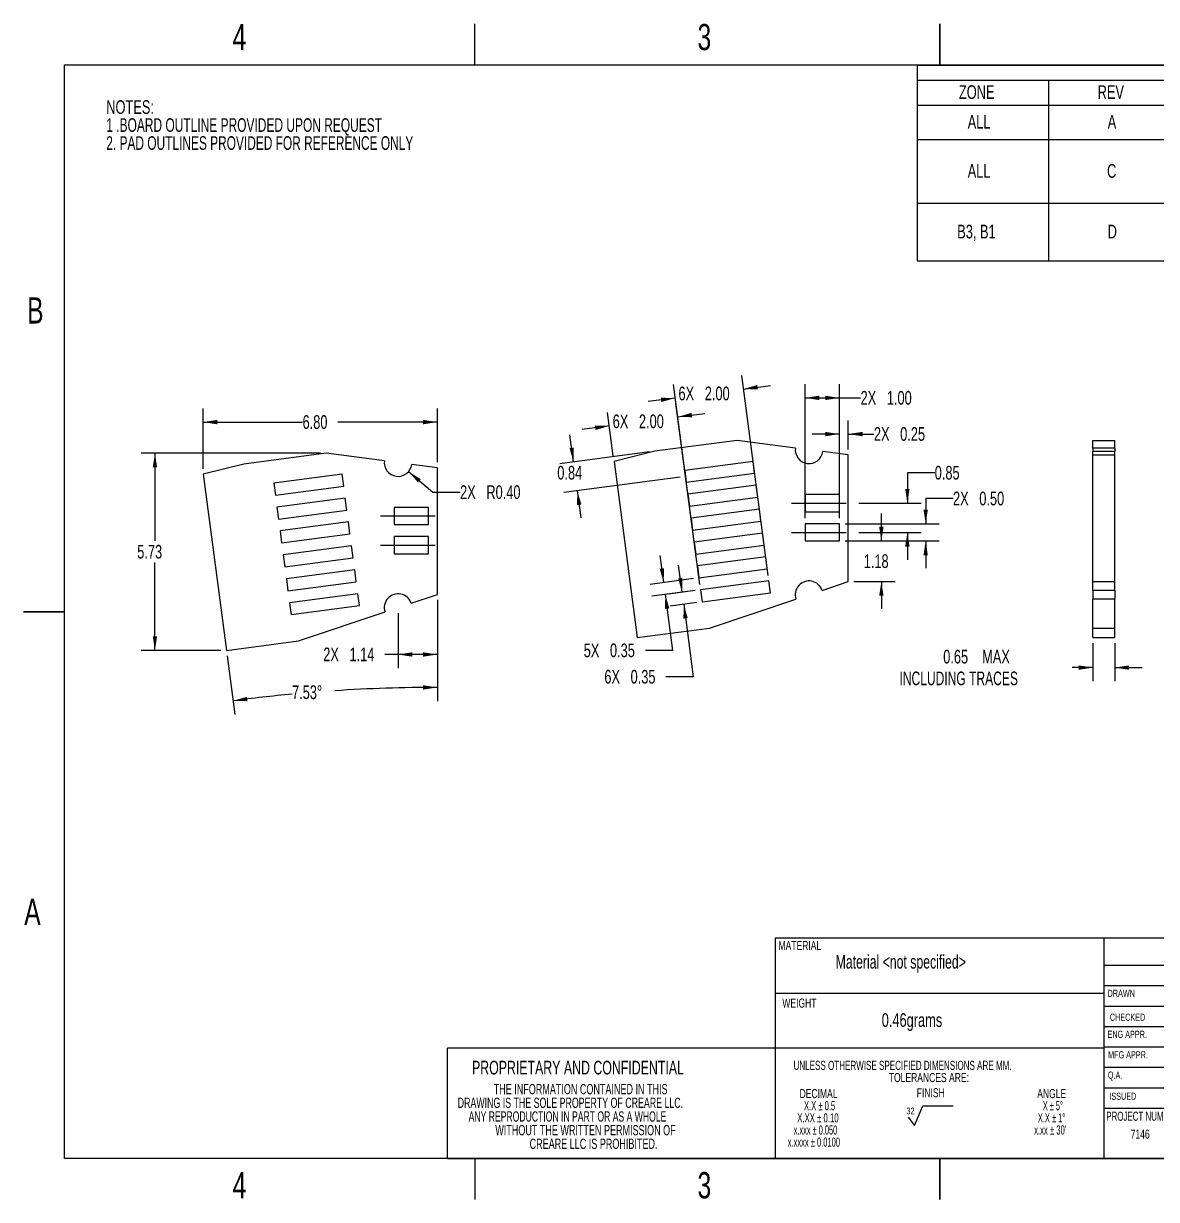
# Model space of a CAD drawing. Extents: x 0.4 to 53.6, y 0.4 to 34.5.
# Drawn here: x 0.4 to 33.28, y 0.4 to 34.54 of the extents above; entities that cross this region are included whole.
import ezdxf
from ezdxf.enums import TextEntityAlignment as Align

# ---------------------------------------------------------------- set-up
doc = ezdxf.new("R2010")
doc.units = 0
doc.header["$LTSCALE"] = 0.125
doc.header["$PDSIZE"] = -1
doc.linetypes.add('CENTERX2', pattern=[20.32, 12.7, -2.54, 2.54, -2.54])
doc.layers.get('0').update_dxf_attribs({"linetype": 'CONTINUOUS'})
doc.layers.add('BOARD_OUTLINE', color=7, linetype='CONTINUOUS')
doc.layers.add('FORMAT', color=7, linetype='CONTINUOUS')
doc.dimstyles.new('SLDDIMSTYLE0', dxfattribs={"dimtxt": 0.396875, "dimasz": 0.41275, "dimexe": 0, "dimexo": 0.0625, "dimgap": 0.099219, "dimtad": 0, "dimtih": 1, "dimtoh": 1, "dimrnd": 1e-09, "dimsah": 1, "dimcen": 0.09, "dimazin": 3, "dimtfac": 1, "dimtmove": 0, "dimatfit": 3})
doc.dimstyles.new('SLDDIMSTYLE1', dxfattribs={"dimtxt": 0.396875, "dimasz": 0.41275, "dimexe": 0, "dimexo": 0.0625, "dimgap": 0.099219, "dimtad": 0, "dimtih": 1, "dimtoh": 1, "dimrnd": 1e-09, "dimzin": 0, "dimsah": 1, "dimcen": 0.09, "dimazin": 3, "dimtfac": 1, "dimtmove": 0, "dimatfit": 3})
doc.dimstyles.new('SLDDIMSTYLE13', dxfattribs={"dimtxt": 0.396875, "dimasz": 0.41275, "dimexe": 0, "dimexo": 0.0625, "dimgap": 0.099219, "dimtad": 0, "dimtih": 1, "dimtoh": 1, "dimlfac": 0.125, "dimzin": 12, "dimsah": 1, "dimcen": 0.09, "dimazin": 3, "dimtfac": 1, "dimtofl": 0, "dimtmove": 0, "dimatfit": 3})
doc.dimstyles.new('SLDDIMSTYLE14', dxfattribs={"dimtxt": 0.396875, "dimasz": 0.41275, "dimexe": 0, "dimexo": 0.0625, "dimgap": 0.099219, "dimtad": 0, "dimtih": 1, "dimtoh": 1, "dimrnd": 1e-09, "dimzin": 0, "dimsah": 1, "dimcen": 0, "dimazin": 3, "dimtfac": 1, "dimtofl": 0, "dimtmove": 0, "dimatfit": 3})
doc.dimstyles.new('SLDDIMSTYLE2', dxfattribs={"dimtxt": 0.396875, "dimasz": 0.41275, "dimexe": 0, "dimexo": 0.0625, "dimgap": 0.099219, "dimtad": 0, "dimtih": 1, "dimtoh": 1, "dimrnd": 1e-09, "dimzin": 12, "dimsah": 1, "dimcen": 0.09, "dimazin": 3, "dimtfac": 1, "dimtmove": 0, "dimatfit": 3})
doc.dimstyles.new('SLDDIMSTYLE3', dxfattribs={"dimtxt": 0.396875, "dimasz": 0.41275, "dimexe": 0, "dimexo": 0.0625, "dimgap": 0.099219, "dimtad": 0, "dimtih": 1, "dimtoh": 1, "dimrnd": 1e-09, "dimzin": 4, "dimsah": 1, "dimcen": 0.09, "dimazin": 3, "dimtfac": 1, "dimtofl": 0, "dimtmove": 0, "dimatfit": 3})
doc.dimstyles.new('SLDDIMSTYLE4', dxfattribs={"dimtxt": 0.396875, "dimasz": 0.41275, "dimexe": 0, "dimexo": 0.0625, "dimgap": 0.099219, "dimtad": 0, "dimtih": 1, "dimtoh": 1, "dimrnd": 1e-09, "dimzin": 4, "dimsah": 1, "dimcen": 0.09, "dimazin": 3, "dimtfac": 1, "dimtmove": 0, "dimatfit": 3})
doc.dimstyles.new('SLDDIMSTYLE5', dxfattribs={"dimtxt": 0.396875, "dimasz": 0.41275, "dimexe": 0, "dimexo": 0.0625, "dimgap": 0.099219, "dimtad": 0, "dimtih": 1, "dimtoh": 1, "dimrnd": 1e-09, "dimzin": 4, "dimsah": 1, "dimcen": 0.09, "dimazin": 3, "dimtfac": 1, "dimtmove": 0, "dimatfit": 3})
doc.dimstyles.new('SLDDIMSTYLE6', dxfattribs={"dimtxt": 0.396875, "dimasz": 0.41275, "dimexe": 0, "dimexo": 0.0625, "dimgap": 0.099219, "dimtad": 0, "dimtih": 1, "dimtoh": 1, "dimrnd": 1e-09, "dimsah": 1, "dimcen": 0.09, "dimazin": 3, "dimtfac": 1, "dimtmove": 0, "dimatfit": 3})
doc.dimstyles.new('SLDDIMSTYLE7', dxfattribs={"dimtxt": 0.396875, "dimasz": 0.41275, "dimexe": 0, "dimexo": 0.0625, "dimgap": 0.099219, "dimtad": 0, "dimtih": 1, "dimtoh": 1, "dimrnd": 1e-09, "dimzin": 12, "dimsah": 1, "dimcen": 0.09, "dimazin": 3, "dimtfac": 1, "dimtofl": 0, "dimtmove": 0, "dimatfit": 3})

# ---------------------------------------------------------------- blocks, each defined once
blk = doc.blocks.new('SW_NOTE_1')
at = {"color": 0, "linetype": 'CONTINUOUS'}
for s, width, p in [('THE INFORMATION CONTAINED IN THIS', 0.657576, (0, 0)), ('DRAWING IS THE SOLE PROPERTY OF CREARE LLC.', 0.643023, (-1.045, -0.397)), (' ANY REPRODUCTION IN PART OR AS A WHOLE', 0.628205, (-0.797, -0.794)), ('WITHOUT THE WRITTEN PERMISSION OF', 0.657576, (0.046, -1.191)), ('CREARE LLC IS PROHIBITED.', 0.658, (1.042, -1.587))]:
    blk.add_text(s, height=0.29766, dxfattribs=dict(at, width=width)).set_placement(p, align=Align.BOTTOM_LEFT)
blk = doc.blocks.new('CREARE_PDM_TITLE_BLOCK')
at = {"color": 7, "linetype": 'CONTINUOUS'}
for p, q in [((68.261, 7.995), (67.855, 7.995)), ((68.261, 7.995), (68.261, 3.93)), ((68.261, 1.587), (68.261, 3.93)), ((28.575, 1.587), (68.261, 1.587))]:
    blk.add_line(p, q, dxfattribs=at)
at = {"layer": 'FORMAT'}
for p, q in [((38.1, 7.995), (68.261, 7.995)), ((38.1, 1.587), (38.1, 7.995)), ((47.625, 7.995), (47.625, 1.587)), ((54.769, 7.995), (54.769, 1.587)), ((62.976, 7.99), (62.976, 6.606)), ((62.976, 7.598), (68.235, 7.598)), ((64.208, 7.563), (64.205, 6.663)), ((47.632, 7.201), (54.796, 7.201)), ((49.572, 7.201), (49.572, 3.034)), ((51.446, 7.201), (51.446, 3.034)), ((66.679, 7.472), (65.991, 7.316)), ((65.991, 7.316), (65.991, 6.922)), ((66.679, 6.666), (66.679, 7.472)), ((63.763, 7.134), (64.663, 7.134)), ((65.929, 7.115), (66.783, 7.115)), ((65.991, 6.922), (66.679, 6.666)), ((47.625, 6.606), (54.769, 6.606)), ((54.769, 6.606), (68.263, 6.606)), ((38.1, 6.386), (47.625, 6.386)), ((47.625, 6.011), (54.769, 6.011)), ((47.625, 5.415), (54.769, 5.415)), ((28.575, 1.587), (28.575, 4.794)), ((38.1, 4.794), (28.575, 4.794)), ((38.1, 4.796), (47.625, 4.796)), ((54.769, 4.82), (47.625, 4.82)), ((54.769, 4.225), (47.625, 4.225)), ((54.769, 3.93), (68.261, 3.93)), ((56.175, 3.93), (56.175, 2.263)), ((58.948, 3.93), (58.948, 2.263)), ((66.472, 3.93), (66.472, 2.263)), ((54.769, 3.629), (47.625, 3.629)), ((54.76, 3.034), (47.625, 3.034)), ((54.769, 2.263), (68.263, 2.263)), ((57.386, 2.263), (57.386, 1.587)), ((64.471, 2.263), (64.471, 1.587))]:
    blk.add_line(p, q, dxfattribs=at)
for radius in [0.4, 0.185]:
    blk.add_circle((64.215, 7.122), radius, dxfattribs=at)
at = {"color": 7, "linetype": 'CONTINUOUS'}
blk.add_blockref('SW_NOTE_1', (29.917, 3.363), dxfattribs=at)
for s, height, width, p in [('MATERIAL', 0.2646, 0.7, (38.183, 7.559)), ('HANOVER', 0.2977, 0.7, (59.922, 7.494)), ('THIRD ANGLE PROJECTION', 0.19844, 0.668182, (64.009, 7.667)), ('APPROVALS', 0.3969, 0.7, (49.613, 7.279)), ('NEW HAMPSHIRE', 0.29766, 0.7, (59.302, 7.037)), ('NAME', 0.2064, 0.7, (50.133, 6.677)), ('DATE', 0.2064, 0.7, (52.654, 6.637)), ('03755', 0.2977, 0.7, (60.218, 6.632)), ('WEIGHT', 0.2646, 0.7, (38.295, 5.887)), ('DRAWN', 0.2064, 0.7, (47.735, 6.218)), ('TITLE:', 0.3969, 0.7, (54.944, 5.865)), ('CHECKED', 0.2064, 0.7, (47.801, 5.523)), ('ENG APPR.', 0.2064, 0.7, (47.733, 5.028)), ('MFG APPR.', 0.2064, 0.7, (47.749, 4.433)), ('PROPRIETARY AND CONFIDENTIAL', 0.39687, 0.675, (29.287, 3.908)), ('Q.A.', 0.2064, 0.7, (47.743, 3.843)), ('SIZE', 0.3175, 0.7, (55.115, 3.345)), ('CAGE CODE', 0.3175, 0.7, (56.259, 3.381)), ('DRAWING No', 0.3307, 0.7, (59.06, 3.372)), ('REV', 0.3307, 0.7, (66.962, 3.372)), ('ISSUED', 0.2064, 0.7, (47.786, 3.229)), ('PROJECT NUMBER / NAME', 0.26458, 0.65, (47.697, 2.603))]:
    blk.add_text(s, height=height, dxfattribs=dict(at, width=width)).set_placement(p, align=Align.BOTTOM_LEFT)
blk = doc.blocks.new('SW_NOTE_0')
at = {"layer": 'FORMAT', "color": 0}
for s, height, width, p in [('NOTES:', 0.3969, 0.7, (0, 0)), ('1 .BOARD OUTLINE PROVIDED UPON REQUEST', 0.39687, 0.653947, (0, -0.522)), ('2. PAD OUTLINES PROVIDED FOR REFERENCE ONLY', 0.39687, 0.651163, (0, -1.044))]:
    blk.add_text(s, height=height, dxfattribs=dict(at, width=width)).set_placement(p, align=Align.BOTTOM_LEFT)
blk = doc.blocks.new('NOTE_1')
at = {"layer": 'FORMAT', "color": 7}
blk.add_blockref('SW_NOTE_0', (1.212, -1.53), dxfattribs=at)
blk = doc.blocks.new('SW_NOTE_2')
at = {"layer": 'FORMAT', "color": 0}
for s, height, width, p in [('DECIMAL', 0.2646, 0.7, (0, 0)), ('X.X ± 0.5', 0.2646, 0.622222, (0.127, -0.353)), ('X.XX ± 0.10', 0.26458, 0.636364, (-0.069, -0.706)), ('  x.xxx ± 0.050', 0.26458, 0.606667, (-0.291, -1.058)), ('  x.xxxx ± 0.0100', 0.26458, 0.617647, (-0.466, -1.411))]:
    blk.add_text(s, height=height, dxfattribs=dict(at, width=width)).set_placement(p, align=Align.BOTTOM_LEFT)
blk = doc.blocks.new('SW_NOTE_3')
at = {"layer": 'FORMAT', "color": 0}
for s, width, p in [('UNLESS OTHERWISE SPECIFIED DIMENSIONS ARE MM.', 0.661111, (0, 0)), ('TOLERANCES ARE:', 0.7, (2.766, -0.353))]:
    blk.add_text(s, height=0.26458, dxfattribs=dict(at, width=width)).set_placement(p, align=Align.BOTTOM_LEFT)
blk = doc.blocks.new('SW_NOTE_4')
at = {"layer": 'FORMAT', "color": 0}
for s, width, p in [('ANGLE', 0.7, (0, 0)), ('X ± 5°', 0.583333, (0.163, -0.353)), ('X.X ± 1°', 0.6125, (0.019, -0.706)), ("x.xx ± 30'", 0.63, (-0.09, -1.058))]:
    blk.add_text(s, height=0.2646, dxfattribs=dict(at, width=width)).set_placement(p, align=Align.BOTTOM_LEFT)
blk = doc.blocks.new('SW_TABLEANNOTATION_0')
at = {"color": 0, "linetype": 'CONTINUOUS'}
for p, q in [((0, 0), (0, -5.672)), ((25.964, 0), (0, 0)), ((25.964, -5.672), (25.964, 0)), ((0, -0.424), (25.964, -0.424)), ((3.819, -0.424), (3.819, -5.672)), ((7.639, -0.424), (7.639, -5.672)), ((18.325, -0.424), (18.325, -5.672)), ((22.144, -0.424), (22.144, -5.672)), ((0, -1.149), (25.964, -1.149)), ((0, -2.151), (25.964, -2.151)), ((0, -4), (25.964, -4)), ((0, -5.672), (25.964, -5.672))]:
    blk.add_line(p, q, dxfattribs=at)
for s, height, width, p in [('REVISIONS', 0.3969, 0.7, (11.685, -0.517)), ('ZONE', 0.3969, 0.7, (1.215, -1.091)), ('REV', 0.3969, 0.7, (5.241, -1.091)), ('DESCRIPTION', 0.39687, 0.7, (11.321, -1.091)), ('DATE', 0.3969, 0.7, (19.587, -1.091)), ('REV BY', 0.3969, 0.7, (23.184, -1.091)), ('ALL', 0.3969, 0.7, (1.47, -1.955)), ('A', 0.397, 0.7, (5.533, -1.955)), ('INITIAL RELEASE', 0.39687, 0.7, (11.067, -1.955)), ('7/8/2019', 0.3969, 0.7, (19.123, -1.955)), ('EYUAN', 0.3969, 0.7, (23.191, -1.955)), ('REVISED OUTLINE SLIGHTLY;', 0.39687, 0.672, (9.591, -3.12)), ('ALL', 0.3969, 0.7, (1.47, -3.381)), ('C', 0.397, 0.7, (5.514, -3.381)), ('7/16/19', 0.3969, 0.7, (19.27, -3.381)), ('EYUAN', 0.3969, 0.7, (23.191, -3.381)), ('REVISED PADS FOR FPC CONNECTOR', 0.39687, 0.653333, (8.274, -3.642)), ('MOVED PADS TO MATCH ACTUAL PCB ', 0.39687, 0.632258, (8.109, -4.885)), ('B3, B1', 0.3969, 0.7, (1.166, -5.141)), ('D', 0.397, 0.7, (5.532, -5.141)), ('9/20/19', 0.3969, 0.7, (19.27, -5.141)), ('EYUAN', 0.3969, 0.7, (23.191, -5.141)), ('LAYOUT', 0.3969, 0.7, (11.992, -5.406))]:
    blk.add_text(s, height=height, dxfattribs=dict(at, width=width)).set_placement(p, align=Align.BOTTOM_LEFT)
blk = doc.blocks.new('_D')
at = {"layer": 'BOARD_OUTLINE'}
for p, q in [((16.361, 21.809), (16.257, 22.596)), ((18.562, 22.1), (15.967, 21.757)), ((19.453, 21.372), (16.077, 20.925)), ((16.471, 20.977), (16.575, 20.19))]:
    blk.add_line(p, q, dxfattribs=at)
for points in [[(16.361, 21.809), (16.37, 22.227), (16.244, 22.21)], [(16.471, 20.977), (16.462, 20.56), (16.588, 20.576)]]:
    blk.add_solid(points, dxfattribs=at)
at = {"layer": 'BOARD_OUTLINE', "width": 0.7}
blk.add_text('0.84', height=0.3969, dxfattribs=at).set_placement((15.889, 21.18), align=Align.BOTTOM_LEFT)
blk = doc.blocks.new('_D_1')
at = {"color": 7, "linetype": 'CONTINUOUS'}
for p, q in [((27.375, 20.747), (26.582, 20.747)), ((26.582, 20.747), (26.582, 20.016)), ((24.241, 20.016), (26.978, 20.016)), ((24.241, 19.516), (26.978, 19.516)), ((26.582, 19.516), (26.582, 18.722))]:
    blk.add_line(p, q, dxfattribs=at)
for points in [[(26.582, 20.016), (26.645, 20.429), (26.518, 20.429)], [(26.582, 19.516), (26.518, 19.103), (26.645, 19.103)]]:
    blk.add_solid(points, dxfattribs=at)
at = {"color": 7, "linetype": 'CONTINUOUS', "width": 0.7}
for s, p in [('2X ', (27.375, 20.432)), ('0.50', (28.138, 20.432))]:
    blk.add_text(s, height=0.3969, dxfattribs=at).set_placement(p, align=Align.BOTTOM_LEFT)
blk = doc.blocks.new('_D_2')
at = {"color": 7, "linetype": 'CONTINUOUS'}
for p, q in [((19.513, 18.025), (19.409, 18.812)), ((19.889, 18.075), (19.119, 17.973)), ((19.935, 17.728), (19.165, 17.626)), ((19.559, 17.678), (19.837, 15.572)), ((19.837, 15.572), (19.043, 15.572))]:
    blk.add_line(p, q, dxfattribs=at)
for points in [[(19.513, 18.025), (19.522, 18.443), (19.396, 18.426)], [(19.559, 17.678), (19.55, 17.261), (19.676, 17.278)]]:
    blk.add_solid(points, dxfattribs=at)
at = {"color": 7, "linetype": 'CONTINUOUS', "width": 0.7}
for s, p in [('6X ', (17.255, 15.257)), ('0.35', (18.017, 15.257))]:
    blk.add_text(s, height=0.3969, dxfattribs=at).set_placement(p, align=Align.BOTTOM_LEFT)
blk = doc.blocks.new('_D_3')
at = {"color": 7, "linetype": 'CONTINUOUS'}
for p, q in [((18.978, 18.308), (18.874, 19.095)), ((19.843, 18.422), (18.585, 18.256)), ((19.889, 18.075), (18.63, 17.909)), ((19.024, 17.961), (19.238, 16.338)), ((19.238, 16.338), (18.445, 16.338))]:
    blk.add_line(p, q, dxfattribs=at)
for points in [[(18.978, 18.308), (18.987, 18.725), (18.861, 18.709)], [(19.024, 17.961), (19.015, 17.543), (19.141, 17.56)]]:
    blk.add_solid(points, dxfattribs=at)
at = {"color": 7, "linetype": 'CONTINUOUS', "width": 0.7}
for s, p in [('5X ', (16.656, 16.023)), ('0.35', (17.418, 16.023))]:
    blk.add_text(s, height=0.3969, dxfattribs=at).set_placement(p, align=Align.BOTTOM_LEFT)
blk = doc.blocks.new('_D_4')
at = {"color": 7, "linetype": 'CONTINUOUS'}
for p, q in [((25.296, 19.516), (25.296, 20.31)), ((24.241, 19.516), (25.693, 19.516)), ((24.495, 18.337), (25.693, 18.337)), ((25.296, 18.337), (25.296, 17.544))]:
    blk.add_line(p, q, dxfattribs=at)
for points in [[(25.296, 19.516), (25.359, 19.929), (25.232, 19.929)], [(25.296, 18.337), (25.232, 17.925), (25.359, 17.925)]]:
    blk.add_solid(points, dxfattribs=at)
at = {"color": 7, "linetype": 'CONTINUOUS', "width": 0.7}
blk.add_text('1.18', height=0.3969, dxfattribs=at).set_placement((24.783, 18.612), align=Align.BOTTOM_LEFT)
blk = doc.blocks.new('_D_5')
at = {"color": 7, "linetype": 'CONTINUOUS'}
for p, q in [((23.082, 20.175), (23.082, 24.067)), ((24.082, 20.175), (24.082, 24.067)), ((23.082, 23.67), (24.082, 23.67)), ((24.082, 23.67), (24.692, 23.67))]:
    blk.add_line(p, q, dxfattribs=at)
for points in [[(23.082, 23.67), (23.495, 23.607), (23.495, 23.734)], [(24.082, 23.67), (23.669, 23.734), (23.669, 23.607)]]:
    blk.add_solid(points, dxfattribs=at)
at = {"color": 7, "linetype": 'CONTINUOUS', "width": 0.7}
for s, p in [('2X ', (24.692, 23.355)), ('1.00', (25.454, 23.355))]:
    blk.add_text(s, height=0.3969, dxfattribs=at).set_placement(p, align=Align.BOTTOM_LEFT)
blk = doc.blocks.new('_D_6')
at = {"color": 7, "linetype": 'CONTINUOUS'}
for p, q in [((26.844, 21.495), (26.051, 21.495)), ((26.051, 21.495), (26.051, 20.614)), ((24.638, 20.614), (26.447, 20.614)), ((24.638, 19.766), (26.447, 19.766)), ((26.051, 19.766), (26.051, 18.972))]:
    blk.add_line(p, q, dxfattribs=at)
for points in [[(26.051, 20.614), (26.114, 21.027), (25.987, 21.027)], [(26.051, 19.766), (25.987, 19.353), (26.114, 19.353)]]:
    blk.add_solid(points, dxfattribs=at)
at = {"color": 7, "linetype": 'CONTINUOUS', "width": 0.7}
blk.add_text('0.85', height=0.3969, dxfattribs=at).set_placement((26.844, 21.18), align=Align.BOTTOM_LEFT)
blk = doc.blocks.new('_D_7')
at = {"color": 7, "linetype": 'CONTINUOUS'}
for p, q in [((22.009, 18.515), (21.241, 24.322)), ((20.026, 18.253), (19.258, 24.06)), ((21.293, 23.928), (22.08, 24.032)), ((19.31, 23.666), (18.523, 23.562))]:
    blk.add_line(p, q, dxfattribs=at)
for points in [[(21.293, 23.928), (21.711, 23.919), (21.694, 24.045)], [(19.31, 23.666), (18.893, 23.675), (18.909, 23.549)]]:
    blk.add_solid(points, dxfattribs=at)
at = {"color": 7, "linetype": 'CONTINUOUS', "width": 0.7}
for s, p in [('6X ', (19.407, 23.482)), ('2.00', (20.17, 23.482))]:
    blk.add_text(s, height=0.3969, dxfattribs=at).set_placement(p, align=Align.BOTTOM_LEFT)
blk = doc.blocks.new('_D_8')
at = {"color": 7, "linetype": 'CONTINUOUS'}
for p, q in [((24.082, 20.175), (24.082, 23.017)), ((24.336, 22.173), (24.336, 23.017)), ((24.082, 22.62), (23.288, 22.62)), ((24.336, 22.62), (25.079, 22.62))]:
    blk.add_line(p, q, dxfattribs=at)
for points in [[(24.082, 22.62), (23.669, 22.683), (23.669, 22.556)], [(24.336, 22.62), (24.749, 22.556), (24.749, 22.683)]]:
    blk.add_solid(points, dxfattribs=at)
at = {"color": 7, "linetype": 'CONTINUOUS', "width": 0.7}
for s, p in [('2X ', (25.079, 22.305)), ('0.25', (25.841, 22.305))]:
    blk.add_text(s, height=0.3969, dxfattribs=at).set_placement(p, align=Align.BOTTOM_LEFT)
blk = doc.blocks.new('_D_9')
at = {"color": 7, "linetype": 'CONTINUOUS'}
for p, q in [((17.515, 21.984), (17.348, 23.25)), ((20.026, 18.253), (19.331, 23.512)), ((19.383, 23.118), (20.17, 23.222)), ((17.4, 22.856), (16.613, 22.752))]:
    blk.add_line(p, q, dxfattribs=at)
for points in [[(19.383, 23.118), (19.8, 23.109), (19.784, 23.235)], [(17.4, 22.856), (16.982, 22.865), (16.999, 22.739)]]:
    blk.add_solid(points, dxfattribs=at)
at = {"color": 7, "linetype": 'CONTINUOUS', "width": 0.7}
for s, p in [('6X ', (17.497, 22.672)), ('2.00', (18.259, 22.672))]:
    blk.add_text(s, height=0.3969, dxfattribs=at).set_placement(p, align=Align.BOTTOM_LEFT)
blk = doc.blocks.new('_D_10')
at = {"color": 7, "linetype": 'CONTINUOUS'}
for p, q in [((31.437, 16.553), (31.437, 15.443)), ((32.072, 16.553), (32.072, 15.443)), ((31.437, 15.84), (30.831, 15.84)), ((32.072, 15.84), (32.866, 15.84))]:
    blk.add_line(p, q, dxfattribs=at)
for points in [[(31.437, 15.84), (31.024, 15.903), (31.024, 15.776)], [(32.072, 15.84), (32.485, 15.776), (32.485, 15.903)]]:
    blk.add_solid(points, dxfattribs=at)
for s, height, width, p in [('0.65', 0.3969, 0.7, (27.091, 15.84, 3.28)), (' MAX', 0.3969, 0.7, (28.117, 15.84, 3.28)), (' INCLUDING TRACES', 0.39687, 0.658824, (25.724, 15.209, 3.28))]:
    blk.add_text(s, height=height, dxfattribs=dict(at, width=width)).set_placement(p, align=Align.BOTTOM_LEFT)
blk = doc.blocks.new('_D_25')
at = {"color": 7, "linetype": 'CONTINUOUS'}
for p, q in [((9.021, 22.064), (3.814, 22.064)), ((4.211, 22.064), (4.211, 19.517)), ((4.211, 16.339), (4.211, 18.887)), ((6.125, 16.339), (3.814, 16.339))]:
    blk.add_line(p, q, dxfattribs=at)
for points in [[(4.211, 22.064), (4.147, 21.651), (4.274, 21.651)], [(4.211, 16.339), (4.274, 16.752), (4.147, 16.752)]]:
    blk.add_solid(points, dxfattribs=at)
at = {"color": 7, "linetype": 'CONTINUOUS', "width": 0.7}
blk.add_text('5.73', height=0.3969, dxfattribs=at).set_placement((3.697, 18.887), align=Align.BOTTOM_LEFT)
blk = doc.blocks.new('_D_26')
at = {"color": 7, "linetype": 'CONTINUOUS'}
for p, q in [((5.608, 21.613), (5.608, 23.364)), ((12.408, 21.801), (12.408, 23.364)), ((5.608, 22.967), (8.495, 22.967)), ((12.408, 22.967), (9.521, 22.967))]:
    blk.add_line(p, q, dxfattribs=at)
for points in [[(5.608, 22.967), (6.021, 22.904), (6.021, 23.031)], [(12.408, 22.967), (11.995, 23.031), (11.995, 22.904)]]:
    blk.add_solid(points, dxfattribs=at)
at = {"color": 7, "linetype": 'CONTINUOUS', "width": 0.7}
blk.add_text('6.80', height=0.3969, dxfattribs=at).set_placement((8.495, 22.652), align=Align.BOTTOM_LEFT)
blk = doc.blocks.new('_D_27')
at = {"color": 7, "linetype": 'CONTINUOUS'}
for p, q in [((12.408, 17.806), (12.408, 14.868)), ((6.305, 16.182), (6.53, 14.481))]:
    blk.add_line(p, q, dxfattribs=at)
for start, end in [(95.3476, 97.5299), (90, 93.7751)]:
    blk.add_arc((12.408, -29.99), 45.255, start, end, dxfattribs=at)
for points in [[(12.408, 15.265), (11.995, 15.327), (11.996, 15.2)], [(6.478, 14.875), (6.895, 14.864), (6.879, 14.99)]]:
    blk.add_solid(points, dxfattribs=at)
at = {"color": 7, "linetype": 'CONTINUOUS', "width": 0.7}
blk.add_text('7.53°', height=0.3969, dxfattribs=at).set_placement((8.19, 14.807), align=Align.BOTTOM_LEFT)
blk = doc.blocks.new('_D_28')
at = {"color": 7, "linetype": 'CONTINUOUS'}
for p, q in [((12.408, 17.806), (12.408, 15.823)), ((11.268, 17.424), (11.268, 15.823)), ((11.268, 16.22), (10.884, 16.22)), ((12.408, 16.22), (11.268, 16.22))]:
    blk.add_line(p, q, dxfattribs=at)
for points in [[(11.268, 16.22), (11.681, 16.157), (11.681, 16.284)], [(12.408, 16.22), (11.995, 16.284), (11.995, 16.157)]]:
    blk.add_solid(points, dxfattribs=at)
at = {"color": 7, "linetype": 'CONTINUOUS', "width": 0.7}
for s, p in [('2X ', (9.096, 15.905)), ('1.14', (9.858, 15.905))]:
    blk.add_text(s, height=0.3969, dxfattribs=at).set_placement(p, align=Align.BOTTOM_LEFT)
blk = doc.blocks.new('_D_29')
at = {"color": 7, "linetype": 'CONTINUOUS'}
for p, q in [((11.572, 21.531), (12.274, 20.931)), ((12.274, 20.931), (13.068, 20.931))]:
    blk.add_line(p, q, dxfattribs=at)
blk.add_solid([(11.572, 21.531), (11.845, 21.215), (11.927, 21.311)], dxfattribs=at)
at = {"color": 7, "linetype": 'CONTINUOUS', "width": 0.7}
for s, p in [('2X ', (13.068, 20.616)), ('R0.40', (13.83, 20.616))]:
    blk.add_text(s, height=0.3969, dxfattribs=at).set_placement(p, align=Align.BOTTOM_LEFT)

msp = doc.modelspace()

# ---------------------------------------------------------------- linework, layer by layer
at = {"color": 7, "linetype": 'CENTERX2'}
for p, q in [((22.685, 20.614), (24.479, 20.614)), ((10.757, 20.242), (12.551, 20.242)), ((22.685, 19.766), (24.479, 19.766)), ((10.757, 19.394), (12.551, 19.394))]:
    msp.add_line(p, q, dxfattribs=at)
at = {"color": 7, "linetype": 'CONTINUOUS'}
for p, q in [((1.587, 17.462), (0.397, 17.462)), ((26.988, 1.587), (26.988, 0.397))]:
    msp.add_line(p, q, dxfattribs=at)
at = {"layer": 'BOARD_OUTLINE', "linetype": 'CONTINUOUS'}
for p, q in [((21.108, 22.436), (18.72, 22.121)), ((22.799, 22.215), (21.108, 22.436)), ((31.437, 22.436), (32.072, 22.436)), ((31.437, 22.215), (31.437, 22.436)), ((32.072, 22.215), (31.437, 22.215)), ((31.437, 22.215), (31.437, 22.111)), ((32.072, 22.215), (32.072, 22.436)), ((32.072, 22.215), (32.072, 22.111)), ((9.18, 22.064), (6.792, 21.748)), ((10.871, 21.843), (9.18, 22.064)), ((18.72, 22.121), (17.536, 21.826)), ((24.336, 22.014), (23.593, 22.111)), ((24.336, 18.337), (24.336, 22.014)), ((31.437, 22.014), (31.437, 22.111)), ((32.072, 22.111), (31.437, 22.111)), ((31.437, 22.014), (32.072, 22.014)), ((31.437, 18.337), (31.437, 22.014)), ((32.072, 22.014), (32.072, 22.111)), ((32.072, 18.337), (32.072, 22.014)), ((6.792, 21.748), (5.608, 21.454)), ((12.408, 21.642), (11.664, 21.739)), ((12.408, 17.965), (12.408, 21.642)), ((17.536, 21.826), (18.212, 16.711)), ((21.571, 21.828), (19.588, 21.566)), ((19.588, 21.566), (19.634, 21.219)), ((21.617, 21.481), (21.571, 21.828)), ((5.608, 21.454), (6.284, 16.339)), ((9.643, 21.456), (7.66, 21.193)), ((7.66, 21.193), (7.706, 20.846)), ((9.689, 21.109), (9.643, 21.456)), ((19.634, 21.219), (21.617, 21.481)), ((7.706, 20.846), (9.689, 21.109)), ((21.662, 21.134), (19.68, 20.872)), ((19.68, 20.872), (19.726, 20.525)), ((21.708, 20.787), (21.662, 21.134)), ((23.082, 20.864), (23.082, 20.364)), ((24.082, 20.864), (23.082, 20.864)), ((24.082, 20.364), (24.082, 20.864)), ((9.734, 20.762), (7.752, 20.499)), ((7.752, 20.499), (7.797, 20.153)), ((9.78, 20.415), (9.734, 20.762)), ((11.154, 20.492), (11.154, 19.992)), ((12.154, 20.492), (11.154, 20.492)), ((12.154, 19.992), (12.154, 20.492)), ((19.726, 20.525), (21.708, 20.787)), ((7.797, 20.153), (9.78, 20.415)), ((21.754, 20.44), (19.771, 20.178)), ((19.771, 20.178), (19.817, 19.831)), ((21.8, 20.093), (21.754, 20.44)), ((23.082, 20.364), (24.082, 20.364)), ((9.826, 20.068), (7.843, 19.806)), ((7.843, 19.806), (7.889, 19.459)), ((9.872, 19.721), (9.826, 20.068)), ((11.154, 19.992), (12.154, 19.992)), ((19.817, 19.831), (21.8, 20.093)), ((23.082, 20.016), (23.082, 19.516)), ((24.082, 20.016), (23.082, 20.016)), ((24.082, 19.516), (24.082, 20.016)), ((7.889, 19.459), (9.872, 19.721)), ((11.154, 19.644), (11.154, 19.144)), ((12.154, 19.644), (11.154, 19.644)), ((12.154, 19.144), (12.154, 19.644)), ((21.846, 19.746), (19.863, 19.484)), ((19.863, 19.484), (19.909, 19.137)), ((21.892, 19.399), (21.846, 19.746)), ((23.082, 19.516), (24.082, 19.516)), ((9.918, 19.374), (7.935, 19.112)), ((9.964, 19.027), (9.918, 19.374)), ((11.154, 19.144), (12.154, 19.144)), ((19.909, 19.137), (21.892, 19.399)), ((7.935, 19.112), (7.981, 18.765)), ((7.981, 18.765), (9.964, 19.027)), ((21.938, 19.052), (19.955, 18.79)), ((19.955, 18.79), (20.001, 18.443)), ((21.983, 18.705), (21.938, 19.052)), ((10.01, 18.68), (8.027, 18.418)), ((10.055, 18.333), (10.01, 18.68)), ((20.001, 18.443), (21.983, 18.705)), ((8.027, 18.418), (8.073, 18.071)), ((8.073, 18.071), (10.055, 18.333)), ((22.029, 18.358), (20.047, 18.096)), ((22.075, 18.011), (22.029, 18.358)), ((23.575, 18.082), (24.336, 18.337)), ((31.437, 18.337), (32.072, 18.337)), ((31.437, 18.082), (31.437, 18.337)), ((32.072, 18.082), (32.072, 18.337)), ((10.101, 17.986), (8.119, 17.724)), ((10.147, 17.639), (10.101, 17.986)), ((11.647, 17.71), (12.408, 17.965)), ((20.047, 18.096), (20.092, 17.749)), ((20.092, 17.749), (22.075, 18.011)), ((20.31, 16.989), (22.817, 17.828)), ((32.072, 18.082), (31.437, 18.082)), ((31.437, 18.082), (31.437, 17.828)), ((32.072, 17.828), (31.437, 17.828)), ((31.437, 16.989), (31.437, 17.828)), ((32.072, 18.082), (32.072, 17.828)), ((32.072, 16.989), (32.072, 17.828)), ((8.119, 17.724), (8.164, 17.377)), ((8.164, 17.377), (10.147, 17.639)), ((8.382, 16.616), (10.889, 17.456)), ((18.212, 16.711), (20.31, 16.989)), ((31.437, 16.989), (32.072, 16.989)), ((31.437, 16.711), (31.437, 16.989)), ((32.072, 16.711), (32.072, 16.989)), ((6.284, 16.339), (8.382, 16.616)), ((31.437, 16.711), (32.072, 16.711))]:
    msp.add_line(p, q, dxfattribs=at)
for centre, start, end in [((23.196, 22.163), 172.5491, 352.5491), ((11.268, 21.791), 172.5491, 352.5491), ((23.196, 17.955), 18.5217, 198.5217), ((11.268, 17.583), 18.5217, 198.5217)]:
    msp.add_arc(centre, 0.4, start, end, dxfattribs=at)
at = {"layer": 'BOARD_OUTLINE'}
msp.add_point((19.611, 21.392), dxfattribs=at)
at = {"layer": 'FORMAT', "linetype": 'CONTINUOUS'}
for p, q in [((13.494, 33.337), (13.494, 34.528)), ((26.988, 34.528), (26.988, 33.337)), ((26.988, 33.337), (26.988, 34.528)), ((1.587, 1.587), (1.587, 33.337)), ((1.587, 33.337), (52.388, 33.337)), ((0.397, 17.462), (1.588, 17.462)), ((52.388, 1.587), (1.587, 1.587)), ((13.494, 1.587), (13.494, 0.397)), ((26.988, 0.397), (26.988, 1.588))]:
    msp.add_line(p, q, dxfattribs=at)
at = {"layer": 'FORMAT'}
for p, q in [((26.256, 2.544), (26.501, 3.117)), ((26.501, 3.117), (27.384, 3.117)), ((26.074, 2.787), (26.256, 2.544))]:
    msp.add_line(p, q, dxfattribs=at)

# ---------------------------------------------------------------- block references
at = {"color": 7, "linetype": 'CONTINUOUS'}
for name, p in [('SW_TABLEANNOTATION_0', (26.332, 33.323)), ('NOTE_1', (1.587, 33.327)), ('CREARE_PDM_TITLE_BLOCK', (-15.873, 0))]:
    msp.add_blockref(name, p, dxfattribs=at)
at = {"layer": 'FORMAT'}
for name, p in [('SW_NOTE_3', (22.746, 4.079)), ('SW_NOTE_2', (22.923, 3.261)), ('SW_NOTE_4', (29.82, 3.261))]:
    msp.add_blockref(name, p, dxfattribs=at)

# ---------------------------------------------------------------- texts
at = {"color": 7, "linetype": 'CONTINUOUS'}
for s, height, width, p in [('4', 0.762, 0.7, (6.465, 33.538)), ('3', 0.762, 0.7, (19.959, 33.538)), ('B', 0.762, 0.7, (0.502, 25.601)), ('A', 0.762, 0.7, (0.418, 8.138)), ('Material <not specified>', 0.39687, 0.670833, (23.968, 6.981)), ('0.46grams', 0.3969, 0.7, (25.306, 5.289)), ('FINISH', 0.2646, 0.7, (26.322, 3.284)), ('32', 0.1984, 0.7, (26.024, 2.808)), ('7146', 0.2646, 0.7, (32.532, 2.083)), ('4', 0.762, 0.7, (6.465, 0.201)), ('3', 0.762, 0.7, (19.959, 0.201))]:
    msp.add_text(s, height=height, dxfattribs=dict(at, width=width)).set_placement(p, align=Align.BOTTOM_LEFT)

# ---------------------------------------------------------------- dimensions: what is measured, and where the dimension line sits
for base, p1, p2, angle, text, dimstyle, picture, middle in [((21.293, 23.928), (20.047, 18.096), (22.029, 18.358), 7.5299, '6X <>', 'SLDDIMSTYLE4', '_D_7', (20.302, 23.797)), ((17.4, 22.856), (20.047, 18.096), (17.536, 21.826), 7.5299, '6X <>', 'SLDDIMSTYLE5', '_D_9', (18.391, 22.987)), ((26.582, 20.016), (24.082, 19.516), (24.082, 20.016), 90, '2X <>', 'SLDDIMSTYLE1', '_D_1', (26.582, 20.747)), ((18.978, 18.308), (20.047, 18.096), (20.001, 18.443), 277.5299, '5X <>', 'SLDDIMSTYLE0', '_D_3', (19.238, 16.338)), ((19.559, 17.678), (20.047, 18.096), (20.092, 17.749), 277.5299, '6X <>', 'SLDDIMSTYLE0', '_D_2', (19.837, 15.572))]:
    dim = msp.add_linear_dim(base=base, p1=p1, p2=p2, angle=angle, text=text, dimstyle=dimstyle, dxfattribs=at)
    dim.commit()
    dim.dimension.update_dxf_attribs({"geometry": picture, "text_midpoint": middle, "dimtype": 160})
for base, p1, p2, text, dimstyle, picture, middle in [((24.082, 23.67), (23.082, 20.016), (24.082, 20.016), '2X <>', 'SLDDIMSTYLE3', '_D_5', (25.586, 23.67)), ((24.336, 22.62), (24.082, 20.016), (24.336, 22.014), '2X <>', 'SLDDIMSTYLE0', '_D_8', (25.973, 22.62)), ((12.408, 16.22), (11.268, 17.583), (12.408, 17.965), '2X <>', 'SLDDIMSTYLE7', '_D_28', (9.99, 16.22)), ((32.072119167, 15.839532589), (31.437119167, 16.711315945), (32.072119167, 16.711315945), '<> MAX \\P INCLUDING TRACES', 'SLDDIMSTYLE6', '_D_10', (28.27734332, 15.839532589))]:
    dim = msp.add_linear_dim(base=base, p1=p1, p2=p2, text=text, dimstyle=dimstyle, dxfattribs=at)
    dim.commit()
    dim.dimension.update_dxf_attribs({"geometry": picture, "text_midpoint": middle, "dimtype": 160})
dim = msp.add_linear_dim(base=(12.408, 22.967), p1=(5.608, 21.454), p2=(12.408, 21.642), dimstyle='SLDDIMSTYLE3', dxfattribs=at)
dim.commit()
dim.dimension.update_dxf_attribs({"geometry": '_D_26', "text_midpoint": (9.008, 22.967), "dimtype": 160})
for base, p1, p2, dimstyle, picture, middle in [((4.2106, 16.339), (9.1796, 22.0641), (6.2842, 16.339), 'SLDDIMSTYLE7', '_D_25', (4.2106, 19.2015)), ((26.051, 19.766), (24.479, 20.614), (24.479, 19.766), 'SLDDIMSTYLE0', '_D_6', (26.051, 21.495)), ((25.296, 18.337), (24.082, 19.516), (24.336, 18.337), 'SLDDIMSTYLE2', '_D_4', (25.296, 18.927))]:
    dim = msp.add_linear_dim(base=base, p1=p1, p2=p2, angle=90, dimstyle=dimstyle, dxfattribs=at)
    dim.commit()
    dim.dimension.update_dxf_attribs({"geometry": picture, "text_midpoint": middle, "dimtype": 160})
dim = msp.add_angular_dim_2l(base=(10.918, 15.24), line1=((6.284, 16.339), (5.608, 21.454)), line2=((12.408, 21.642), (12.408, 17.965)), dimstyle='SLDDIMSTYLE13', dxfattribs=at)
dim.commit()
dim.dimension.update_dxf_attribs({"geometry": '_D_27', "text_midpoint": (8.809, 15.122), "dimtype": 162})
dim = msp.add_radius_dim(center=(11.268, 21.791), mpoint=(11.572, 21.531), text='2X <>', dimstyle='SLDDIMSTYLE14', dxfattribs=at)
dim.commit()
dim.dimension.update_dxf_attribs({"geometry": '_D_29', "text_midpoint": (14.123, 20.931), "dimtype": 164})
at = {"layer": 'BOARD_OUTLINE'}
dim = msp.add_linear_dim(base=(16.361, 21.809), p1=(19.611, 21.392), p2=(18.72, 22.121), angle=277.5299, dimstyle='SLDDIMSTYLE0', dxfattribs=at)
dim.commit()
dim.dimension.update_dxf_attribs({"geometry": '_D', "text_midpoint": (16.402, 21.495), "dimtype": 160})

doc.saveas('drawing.dxf')
